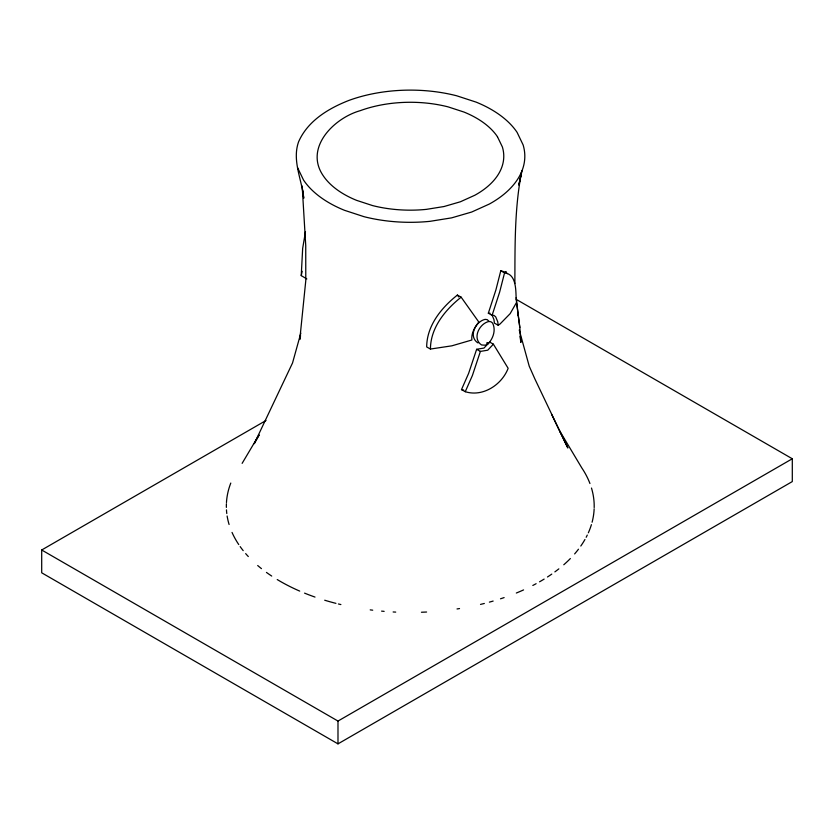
<?xml version="1.0" encoding="UTF-8"?>
<svg xmlns="http://www.w3.org/2000/svg" width="834" height="834" viewBox="0 0 834 834"><rect width="100%" height="100%" fill="white"/><g stroke="black" fill="none" stroke-linecap="round" stroke-linejoin="round"><path stroke-width="1.25" d="M514.87 283.518C515.026 246.51 514.463 209.073 521.479 172.586L518.821 185.085L522.063 170.636A114.289 65.98 0 0 0 523.095 144.855L517.101 132.377A114.748 66.251 0 0 0 476.162 102.134L456.615 95.764A114.289 65.98 0 0 0 390.646 91.104A114.769 66.261 0 0 0 348.977 100.393C328.471 108.399 307.777 120.836 298.593 141.79C291.921 160.587 301.866 179.446 303.732 198.221L302.638 189.672M430.438 349.05C430.48 327.762 445.22 309.8 461.15 297.185L478.799 322.018C474.817 327.126 471.095 333.266 471.877 340.001L451.892 345.818L430.438 349.05L426.674 346.944C426.82 325.594 441.384 307.736 457.386 295.069L461.15 297.185M306.818 278.942L301.241 275.616L302.659 248.438L305.473 231.685M300.584 335.706L299.802 339.428L305.776 280.672L305.744 245.655L302.169 186.013M301.241 275.616L302.179 271.29M300.813 333.183L292.536 362.967L254.266 443.688L259.166 435.098M500.786 270.769L504.549 272.885L499.66 292.036L492.102 315.325L488.338 313.209L495.896 289.93L500.786 270.769L505.425 272.165L507.447 273.667M493.384 344.181L487.754 350.186L480.394 351.416L472.398 375.508L465.257 391.699L461.494 389.593L468.614 373.392L476.641 349.29L483.97 348.07L489.621 342.044L493.384 344.181L508.146 368.305C501.859 384.776 482.876 397.255 465.257 391.699M242.131 463.36L258.905 435.108M505.425 272.165L505.998 271.519L505.998 272.53M487.598 344.286C493.061 339.042 496.24 330.035 492.54 322.998L490.945 321.757L488.88 321.497C479.331 323.55 471.94 338.396 481.437 344.89C483.199 345.203 489.026 345.829 487.129 342.597L487.285 344.421M491.914 314.668L493.968 319.672L494.426 323.133L498.2 325.239L500.004 324.03L510.137 313.678L516.59 302.377L516.131 297.404C515.756 288.804 515.975 274.084 504.549 272.885M516.288 299.406L792.3 458.763L792.3 481.572L337.989 743.865L41.7 572.802L41.7 549.992L266.036 420.482M41.7 549.992L337.989 721.056L792.3 458.763M492.102 315.325L493.832 315.315L495.677 316.805L497.752 321.799L498.2 325.239M488.338 313.209L490.058 313.209M478.153 342.826L477.673 342.774C468.176 336.258 475.588 321.465 485.117 319.37L487.202 319.631L489.026 321.413M461.494 389.593L463.704 390.103M476.641 349.29L480.394 351.416M457.386 295.069L458.71 296.935M589.94 483.512A183.918 106.189 0 0 0 581.851 467.989L559.468 430.542L534.917 379.032L529.225 366.189L519.238 329.962M559.604 430.938L567.85 447.973L551.649 414.394M297.529 167.582L303.545 180.061A114.164 65.907 0 0 0 344.494 210.304L364.02 216.684A114.758 66.251 0 0 0 429.99 221.333L451.621 217.862L471.669 212.034L489.329 204.049A114.508 66.115 0 0 0 522.053 170.636M497.471 136.755L502.37 146.951A93.262 53.845 0 0 1 495.792 178.028A93.471 53.96 0 0 1 474.807 195.26L460.389 201.776L444.032 206.53L426.372 209.365A93.658 54.074 0 0 1 372.537 205.571L356.598 200.358A93.158 53.783 0 0 1 323.185 175.672C304.129 147.764 333.923 118.074 360.257 110.661A93.679 54.085 0 0 1 412.538 102.29A93.262 53.845 0 0 1 448.108 106.877L464.048 112.079A93.669 54.074 0 0 1 497.471 136.755M516.705 303.409L519.832 327.522L520.854 342.44L520.051 336.196M518.227 315.158L519.832 327.522M516.152 297.686L518.279 315.596M337.989 721.056L337.989 743.865M594.142 508.803A183.918 106.189 0 0 1 592.098 522.23M591.41 524.659A183.918 106.189 0 0 1 588.345 532.822M587.292 535.053A183.918 106.189 0 0 1 586.166 537.284M584.947 539.494A183.918 106.189 0 0 1 580.798 546.03M335.935 603.357A183.918 106.189 0 0 1 324.707 600.23M315.002 597.071A183.918 106.189 0 0 1 304.566 593.13M299.708 591.097A183.918 106.189 0 0 1 277.232 579.557M271.717 576.065A183.918 106.189 0 0 1 266.442 572.416M261.459 568.632A183.918 106.189 0 0 1 257.696 565.525M248.303 556.539A183.918 106.189 0 0 1 245.665 553.609M243.194 550.628A183.918 106.189 0 0 1 240.161 546.604M238.743 544.539A183.918 106.189 0 0 1 232.029 532.415M229.089 524.492A183.918 106.189 0 0 1 227.129 515.996M226.785 513.536A183.918 106.189 0 0 1 226.462 509.855M226.368 507.395A183.918 106.189 0 0 1 226.41 503.736M226.462 502.516A183.918 106.189 0 0 1 230.789 483.063M591.483 488.046A183.918 106.189 0 0 1 594.183 507.583M578.462 549.22A183.782 106.106 0 0 1 574.626 553.922M570.373 558.53A183.782 106.106 0 0 1 563.774 564.764M558.832 568.871A183.782 106.106 0 0 1 554.871 571.884M551.774 574.105A183.782 106.106 0 0 1 547.479 576.982M544.143 579.088A183.782 106.106 0 0 1 539.556 581.798M536.126 583.696A183.782 106.106 0 0 1 532.811 585.458M523.575 589.919A183.782 106.106 0 0 1 516.319 593.026M504.122 597.592A183.782 106.106 0 0 1 500.515 598.791M493.144 601.064A183.782 106.106 0 0 1 489.391 602.127M484.335 603.462A183.782 106.106 0 0 1 480.509 604.4M459.524 608.57A183.782 106.106 0 0 1 457.022 608.956M426.591 612.02A183.782 106.106 0 0 1 421.441 612.239M395.712 612.104A183.782 106.106 0 0 1 393.137 611.968M384.151 611.353A183.782 106.106 0 0 1 381.586 611.124M372.715 610.186A183.782 106.106 0 0 1 370.213 609.873M340.877 604.567A183.782 106.106 0 0 1 338.416 603.972"/></g></svg>
